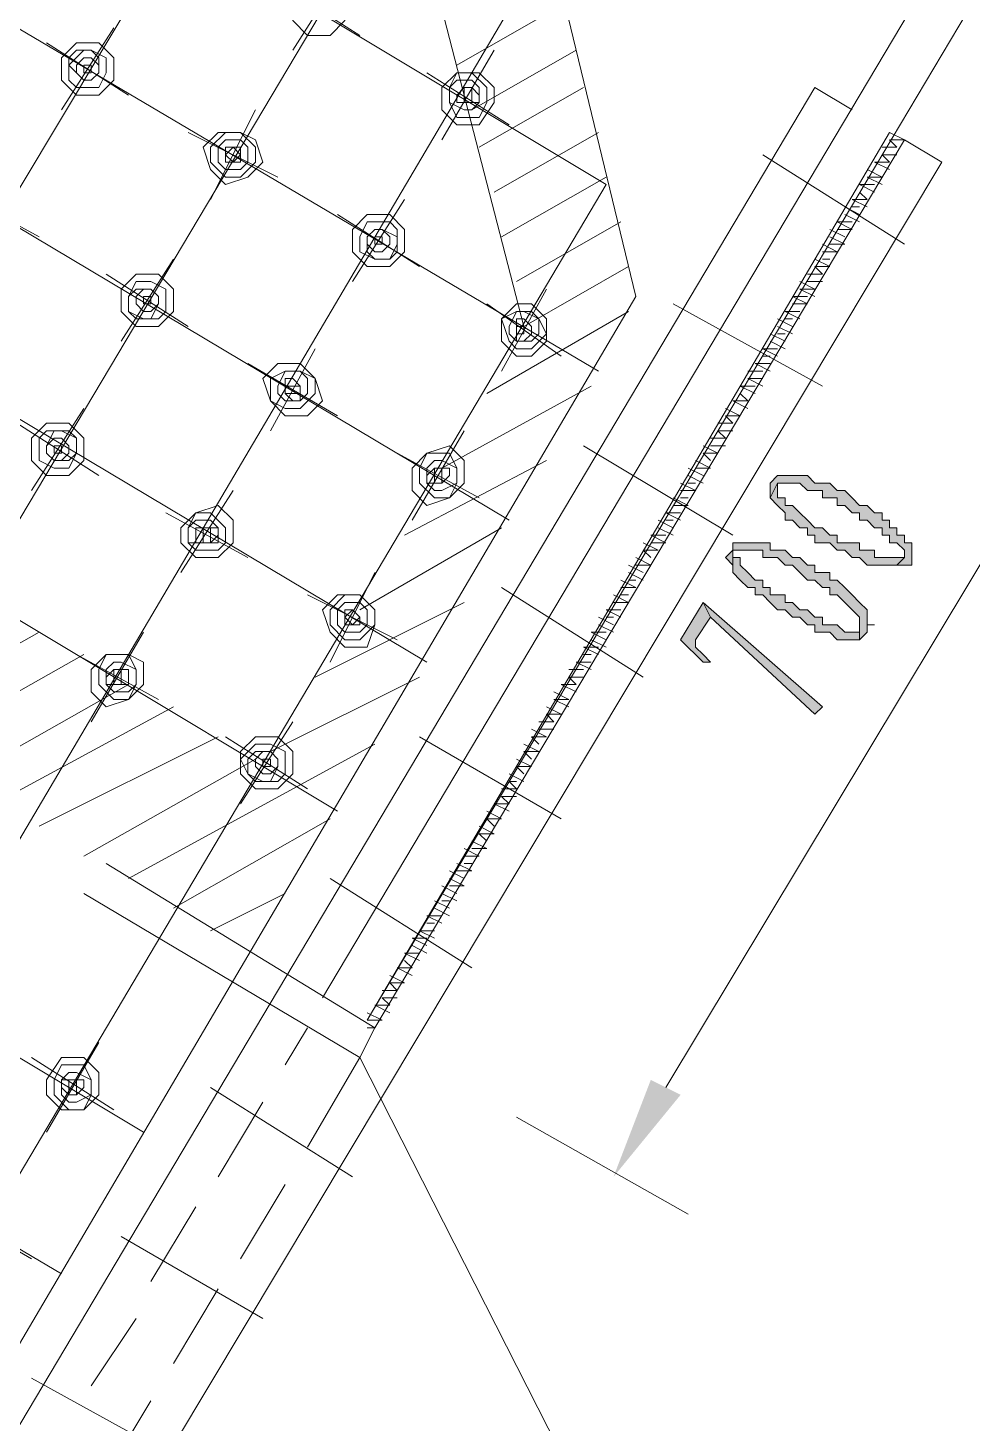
# Model space of a CAD drawing. Header units: millimetres. Extents: x 6 to 291, y 4 to 206.
# Drawn here: x 152.17 to 157.53, y 57.15 to 65.07 of the extents above; entities that cross this region are included whole.
import ezdxf

# ---------------------------------------------------------------- set-up
doc = ezdxf.new("R2010")
doc.units = ezdxf.units.MM
doc.layers.add('C00-00-00', color=7, linetype='Continuous')

msp = doc.modelspace()

# ---------------------------------------------------------------- hatches: boundary and pattern name
at = {"layer": 'C00-00-00'}
h = msp.add_hatch(color=256, dxfattribs=at)
h.dxf.hatch_style = 2
h.paths.add_polyline_path([(156.379328, 62.484009), (156.379328, 62.399342), (156.421661, 62.484009), (156.463994, 62.484009), (156.506328, 62.484009), (156.548661, 62.484009), (156.590994, 62.441675), (156.633328, 62.441675), (156.675661, 62.441675), (156.675661, 62.399342), (156.717994, 62.399342), (156.760328, 62.399342), (156.760328, 62.357009), (156.802661, 62.357009), (156.844994, 62.314675), (156.887328, 62.314675), (156.887328, 62.272342), (156.929661, 62.272342), (156.971994, 62.230009), (157.014328, 62.230009), (157.014328, 62.187675), (157.056661, 62.187675), (157.056661, 62.145342), (157.098994, 62.145342), (157.141328, 62.103009), (157.141328, 62.060675), (157.098994, 62.018342), (157.141328, 62.018342), (157.183661, 62.018342), (157.183661, 62.060675), (157.183661, 62.103009), (157.183661, 62.145342), (157.141328, 62.145342), (157.141328, 62.187675), (157.098994, 62.187675), (157.098994, 62.230009), (157.056661, 62.230009), (157.056661, 62.272342), (157.014328, 62.272342), (157.014328, 62.314675), (156.971994, 62.314675), (156.929661, 62.357009), (156.887328, 62.357009), (156.844994, 62.399342), (156.802661, 62.441675), (156.760328, 62.441675), (156.717994, 62.484009), (156.675661, 62.484009), (156.633328, 62.484009), (156.590994, 62.526342), (156.548661, 62.526342), (156.506328, 62.526342), (156.463994, 62.526342), (156.421661, 62.526342)])
h = msp.add_hatch(color=256, dxfattribs=at)
h.dxf.hatch_style = 2
h.paths.add_polyline_path([(156.379328, 62.39934), (156.421661, 62.357007), (156.463994, 62.314674), (156.463994, 62.27234), (156.506328, 62.27234), (156.548661, 62.230007), (156.590994, 62.230007), (156.590994, 62.187674), (156.633328, 62.187674), (156.633328, 62.14534), (156.675661, 62.14534), (156.717994, 62.14534), (156.760328, 62.103007), (156.802661, 62.103007), (156.844994, 62.060674), (156.887328, 62.060674), (156.929661, 62.01834), (156.971994, 62.01834), (157.014328, 62.01834), (157.098994, 62.01834), (157.141328, 62.060674), (157.098994, 62.060674), (157.056661, 62.060674), (157.014328, 62.060674), (156.971994, 62.060674), (156.971994, 62.103007), (156.929661, 62.103007), (156.887328, 62.103007), (156.887328, 62.14534), (156.844994, 62.14534), (156.802661, 62.14534), (156.760328, 62.14534), (156.760328, 62.187674), (156.717994, 62.187674), (156.675661, 62.230007), (156.633328, 62.230007), (156.590994, 62.27234), (156.548661, 62.314674), (156.506328, 62.357007), (156.463994, 62.357007), (156.463994, 62.39934), (156.421661, 62.39934), (156.421661, 62.441674), (156.421661, 62.484007)])
h = msp.add_hatch(color=256, dxfattribs=at)
h.dxf.hatch_style = 2
h.paths.add_polyline_path([(156.167664, 62.103008), (156.125331, 62.060675), (156.167664, 62.018342), (156.167664, 62.103008), (156.209997, 62.103008), (156.294664, 62.103008), (156.336997, 62.103008), (156.336997, 62.060675), (156.379331, 62.060675), (156.421664, 62.060675), (156.463997, 62.018342), (156.506331, 62.018342), (156.548664, 61.976008), (156.590997, 61.933675), (156.633331, 61.933675), (156.675664, 61.891342), (156.717997, 61.891342), (156.717997, 61.849008), (156.760331, 61.849008), (156.802664, 61.806675), (156.844997, 61.764342), (156.887331, 61.722008), (156.887331, 61.679675), (156.887331, 61.595008), (156.929664, 61.637342), (156.929664, 61.679675), (156.971997, 61.679675), (156.929664, 61.679675), (156.929664, 61.722008), (156.929664, 61.764342), (156.887331, 61.806675), (156.844997, 61.849008), (156.802664, 61.891342), (156.760331, 61.933675), (156.717997, 61.933675), (156.717997, 61.976008), (156.675664, 61.976008), (156.633331, 61.976008), (156.633331, 62.018342), (156.590997, 62.018342), (156.548664, 62.060675), (156.506331, 62.060675), (156.463997, 62.103008), (156.421664, 62.103008), (156.379331, 62.103008), (156.379331, 62.145342), (156.294664, 62.145342), (156.209997, 62.145342), (156.167664, 62.145342)])
h = msp.add_hatch(color=256, dxfattribs=at)
h.dxf.hatch_style = 2
h.paths.add_polyline_path([(156.167664, 62.01834), (156.167664, 61.976006), (156.209997, 61.933673), (156.252331, 61.89134), (156.294664, 61.89134), (156.294664, 61.849006), (156.336997, 61.849006), (156.379331, 61.806673), (156.421664, 61.76434), (156.463997, 61.76434), (156.506331, 61.722006), (156.548664, 61.722006), (156.590997, 61.679673), (156.633331, 61.679673), (156.633331, 61.63734), (156.675664, 61.63734), (156.717997, 61.63734), (156.760331, 61.595006), (156.887331, 61.595006), (156.887331, 61.679673), (156.887331, 61.63734), (156.802664, 61.63734), (156.760331, 61.679673), (156.717997, 61.679673), (156.675664, 61.679673), (156.675664, 61.722006), (156.633331, 61.722006), (156.590997, 61.76434), (156.548664, 61.76434), (156.506331, 61.806673), (156.463997, 61.806673), (156.463997, 61.849006), (156.421664, 61.849006), (156.379331, 61.849006), (156.379331, 61.89134), (156.336997, 61.89134), (156.336997, 61.933673), (156.294664, 61.933673), (156.252331, 61.976006), (156.209997, 62.01834), (156.209997, 62.060673), (156.167664, 62.060673), (156.167664, 62.103006)])
h = msp.add_hatch(color=256, dxfattribs=at)
h.dxf.hatch_style = 2
h.paths.add_polyline_path([(155.998327, 61.806676), (155.871327, 61.59501), (155.998327, 61.46801), (156.04066, 61.46801), (155.998327, 61.510343), (155.955994, 61.552676), (155.955994, 61.59501), (156.04066, 61.72201)])
h = msp.add_hatch(color=256, dxfattribs=at)
h.dxf.hatch_style = 2
h.paths.add_polyline_path([(155.998327, 61.806676), (156.040669, 61.722008), (156.633333, 61.17167), (156.67566, 61.213996)])
h = msp.add_hatch(color=256, dxfattribs=at)
h.dxf.hatch_style = 2
h.paths.add_polyline_path([(155.701995, 59.097329), (155.871332, 59.012677), (155.490331, 58.547008)])

# ---------------------------------------------------------------- linework, layer by layer
at = {"layer": 'C00-00-00', "lineweight": 5}
for points in [[(202.480341, 141.308671), (153.839334, 59.562999)], [(202.226335, 140.335006), (154.09334, 59.436004)], [(154.982336, 66.167004), (155.617326, 63.542342)], [(154.982336, 63.373005), (154.305003, 65.997667)], [(153.669997, 64.939334), (153.966329, 65.405003)], [(154.050997, 65.024002), (153.585328, 65.320334)], [(155.193999, 65.19334), (154.601335, 64.854665)], [(152.357674, 64.600675), (152.654006, 65.066329)], [(152.738674, 64.685328), (152.273005, 64.981676)], [(154.516667, 64.431338), (154.812999, 64.939334)], [(155.278668, 64.939334), (154.686004, 64.600675)], [(154.897667, 64.516007), (154.431998, 64.812339)], [(150.537339, 54.482995), (156.633333, 64.72767)], [(155.320994, 64.72767), (154.72833, 64.388996)], [(156.844997, 64.600675), (156.633333, 64.72767)], [(153.204328, 64.092664), (153.458333, 64.600675)], [(153.585328, 64.219675), (153.077333, 64.473665)], [(154.09334, 59.436004), (157.05666, 64.473665), (157.141329, 64.431338)], [(155.405663, 64.473665), (154.812999, 64.135006)], [(157.141329, 64.431338), (154.135666, 59.393661)], [(157.099003, 64.388996), (157.014334, 64.388996)], [(157.099003, 64.388996), (157.014334, 64.388996)], [(157.099003, 64.388996), (157.05666, 64.431338)], [(157.141329, 64.431338), (157.05666, 64.431338)], [(157.141329, 64.431338), (157.352992, 64.304343)], [(151.214672, 54.059669), (157.352992, 64.304343)], [(156.337001, 64.34667), (157.141329, 63.838674)], [(157.05666, 64.262001), (156.972008, 64.304343)], [(157.05666, 64.304343), (156.972008, 64.304343)], [(157.05666, 64.262001), (156.972008, 64.304343)], [(157.05666, 64.304343), (157.014334, 64.34667)], [(157.099003, 64.34667), (157.014334, 64.34667)], [(157.05666, 64.304343), (157.014334, 64.34667)], [(155.448005, 64.219675), (154.855341, 63.881001)], [(157.014334, 64.219675), (156.929665, 64.262001)], [(157.014334, 64.219675), (156.929665, 64.219675)], [(157.014334, 64.177333), (156.929665, 64.219675)], [(157.014334, 64.219675), (156.929665, 64.219675)], [(152.230663, 63.881001), (151.764994, 64.135006)], [(156.972008, 64.177333), (156.887339, 64.177333)], [(156.972008, 64.135006), (156.887339, 64.177333)], [(156.972008, 64.177333), (156.887339, 64.177333)], [(156.929665, 64.092664), (156.887339, 64.135006)], [(154.008671, 63.626995), (154.305003, 64.092664)], [(156.887339, 64.007995), (156.802671, 64.050338)], [(156.929665, 64.092664), (156.844997, 64.092664)], [(156.929665, 64.050338), (156.844997, 64.092664)], [(156.929665, 64.092664), (156.844997, 64.092664)], [(156.887339, 64.050338), (156.844997, 64.050338)], [(156.887339, 64.050338), (156.844997, 64.050338)], [(154.389672, 63.711663), (153.924003, 64.007995)], [(155.532674, 63.965669), (154.939994, 63.626995)], [(156.844997, 63.923343), (156.760328, 63.965669)], [(156.844997, 63.965669), (156.760328, 63.965669)], [(156.844997, 63.923343), (156.760328, 63.965669)], [(156.887339, 63.965669), (156.802671, 64.007995)], [(156.887339, 63.965669), (156.802671, 64.007995)], [(156.802671, 63.881001), (156.718002, 63.923343)], [(156.802671, 63.881001), (156.718002, 63.923343)], [(156.844997, 63.923343), (156.760328, 63.923343)], [(155.786663, 59.055003), (158.665331, 63.838674)], [(156.760328, 63.796332), (156.67566, 63.838674)], [(156.760328, 63.796332), (156.67566, 63.838674)], [(156.802671, 63.838674), (156.718002, 63.881001)], [(156.802671, 63.838674), (156.718002, 63.838674)], [(152.696332, 63.288336), (152.992664, 63.754006)], [(156.718002, 63.711663), (156.633333, 63.754006)], [(156.760328, 63.796332), (156.67566, 63.796332)], [(156.718002, 63.754006), (156.67566, 63.754006)], [(156.718002, 63.754006), (156.67566, 63.754006)], [(153.077333, 63.373005), (152.611663, 63.669337)], [(155.575, 63.711663), (154.982336, 63.373005)], [(156.67566, 63.669337), (156.591007, 63.669337)], [(156.67566, 63.669337), (156.591007, 63.669337)], [(156.718002, 63.711663), (156.633333, 63.711663)], [(156.67566, 63.669337), (156.633333, 63.711663)], [(156.718002, 63.711663), (156.633333, 63.711663)], [(154.855341, 63.118999), (155.109331, 63.584669)], [(156.633333, 63.584669), (156.548665, 63.626995)], [(156.633333, 63.584669), (156.548665, 63.626995)], [(156.633333, 63.542342), (156.548665, 63.584669)], [(156.633333, 63.584669), (156.548665, 63.584669)], [(156.67566, 63.626995), (156.591007, 63.626995)], [(151.130003, 55.922329), (155.617326, 63.542342)], [(155.193999, 63.203668), (154.770672, 63.5)], [(155.829006, 63.5), (156.67566, 63.034331)], [(156.591007, 63.5), (156.506339, 63.542342)], [(156.591007, 63.542342), (156.506339, 63.542342)], [(156.591007, 63.5), (156.506339, 63.5)], [(155.575, 63.457674), (154.770672, 62.992004)], [(156.506339, 63.373005), (156.42167, 63.415331)], [(156.548665, 63.415331), (156.463996, 63.457674)], [(156.548665, 63.457674), (156.463996, 63.457674)], [(156.506339, 63.415331), (156.463996, 63.415331)], [(156.463996, 63.288336), (156.379328, 63.330663)], [(156.506339, 63.330663), (156.42167, 63.373005)], [(156.463996, 63.330663), (156.42167, 63.330663)], [(156.463996, 63.24601), (156.379328, 63.288336)], [(153.543002, 62.780341), (153.797008, 63.24601)], [(156.42167, 63.203668), (156.337001, 63.24601)], [(156.42167, 63.24601), (156.337001, 63.24601)], [(156.379328, 63.203668), (156.337001, 63.203668)], [(153.924003, 62.86501), (153.416007, 63.161342)], [(156.337001, 63.118999), (156.252333, 63.118999)], [(156.379328, 63.118999), (156.294659, 63.161342)], [(156.379328, 63.161342), (156.294659, 63.161342)], [(155.363337, 63.034331), (154.516667, 62.568661)], [(156.294659, 62.992004), (156.210006, 63.034331)], [(156.294659, 63.034331), (156.210006, 63.034331)], [(156.337001, 63.034331), (156.252333, 63.076673)], [(156.337001, 63.076673), (156.252333, 63.076673)], [(156.252333, 62.907336), (156.167664, 62.949662)], [(156.252333, 62.949662), (156.167664, 62.949662)], [(156.252333, 62.949662), (156.210006, 62.992004)], [(152.188337, 62.441666), (152.484669, 62.907336)], [(156.210006, 62.86501), (156.125338, 62.907336)], [(156.167664, 62.822667), (156.125338, 62.86501)], [(156.210006, 62.86501), (156.125338, 62.86501)], [(152.569337, 62.526335), (152.103668, 62.822667)], [(154.347329, 62.272329), (154.643661, 62.780341)], [(156.167664, 62.822667), (156.082996, 62.822667)], [(156.125338, 62.737999), (156.082996, 62.780341)], [(156.167664, 62.780341), (156.082996, 62.780341)], [(156.125338, 62.737999), (156.040669, 62.737999)], [(154.72833, 62.39934), (154.262661, 62.65333)], [(155.320994, 62.695672), (156.167664, 62.187677)], [(156.082996, 62.65333), (155.998327, 62.695672)], [(156.040669, 62.611004), (155.998327, 62.65333)], [(156.082996, 62.65333), (155.998327, 62.65333)], [(156.125338, 62.695672), (156.040669, 62.695672)], [(155.109331, 62.611004), (154.305003, 62.187677)], [(155.998327, 62.526335), (155.913674, 62.568661)], [(156.040669, 62.568661), (155.956001, 62.611004)], [(156.040669, 62.568661), (155.956001, 62.568661)], [(155.956001, 62.441666), (155.871332, 62.484009)], [(155.998327, 62.484009), (155.913674, 62.526335)], [(155.956001, 62.484009), (155.913674, 62.484009)], [(153.035006, 61.975997), (153.331339, 62.441666)], [(155.913674, 62.356998), (155.829006, 62.39934)], [(155.956001, 62.441666), (155.871332, 62.441666)], [(155.913674, 62.39934), (155.871332, 62.39934)], [(153.416007, 62.060666), (152.950338, 62.314672)], [(155.871332, 62.272329), (155.786663, 62.314672)], [(155.871332, 62.314672), (155.786663, 62.314672)], [(155.913674, 62.356998), (155.829006, 62.356998)], [(154.855341, 62.230003), (154.050997, 61.764334)], [(155.829006, 62.230003), (155.744337, 62.272329)], [(155.829006, 62.187677), (155.744337, 62.230003)], [(155.829006, 62.272329), (155.786663, 62.272329)], [(155.744337, 62.103008), (155.659669, 62.145334)], [(155.786663, 62.145334), (155.701995, 62.187677)], [(155.786663, 62.187677), (155.701995, 62.187677)], [(155.786663, 62.145334), (155.701995, 62.145334)], [(155.701995, 62.060666), (155.659669, 62.103008)], [(155.744337, 62.103008), (155.659669, 62.103008)], [(155.659669, 61.975997), (155.575, 62.01834)], [(155.701995, 62.01834), (155.617326, 62.060666)], [(155.701995, 62.01834), (155.617326, 62.01834)], [(153.88166, 61.468002), (154.135666, 61.975997)], [(155.617326, 61.891329), (155.532674, 61.933671)], [(155.659669, 61.933671), (155.575, 61.975997)], [(155.617326, 61.933671), (155.575, 61.933671)], [(154.262661, 61.594997), (153.754665, 61.849002)], [(154.855341, 61.891329), (155.659669, 61.383333)], [(155.575, 61.806676), (155.490331, 61.849002)], [(155.617326, 61.891329), (155.532674, 61.891329)], [(155.575, 61.849002), (155.532674, 61.849002)], [(154.643661, 61.806676), (153.797008, 61.383333)], [(155.532674, 61.722008), (155.448005, 61.764334)], [(155.532674, 61.764334), (155.448005, 61.764334)], [(155.575, 61.806676), (155.490331, 61.806676)], [(155.490331, 61.679665), (155.405663, 61.722008)], [(155.490331, 61.637339), (155.405663, 61.679665)], [(155.490331, 61.722008), (155.448005, 61.722008)], [(152.230663, 61.637339), (151.256998, 61.087001)], [(152.526995, 61.129343), (152.823327, 61.637339)], [(155.448005, 61.594997), (155.363337, 61.637339)], [(155.448005, 61.637339), (155.363337, 61.637339)], [(155.448005, 61.55267), (155.363337, 61.594997)], [(152.484669, 61.510328), (151.511004, 60.960006)], [(152.907996, 61.256338), (152.442326, 61.510328)], [(155.405663, 61.510328), (155.320994, 61.55267)], [(155.405663, 61.55267), (155.320994, 61.55267)], [(155.363337, 61.510328), (155.320994, 61.510328)], [(155.363337, 61.425675), (155.278668, 61.468002)], [(155.363337, 61.468002), (155.278668, 61.468002)], [(154.389672, 61.383333), (153.543002, 60.960006)], [(155.320994, 61.425675), (155.236326, 61.425675)], [(155.278668, 61.341007), (155.236326, 61.383333)], [(155.320994, 61.383333), (155.236326, 61.383333)], [(152.738674, 61.341007), (151.764994, 60.790669)], [(155.236326, 61.256338), (155.151673, 61.298665)], [(155.278668, 61.298665), (155.193999, 61.341007)], [(155.278668, 61.341007), (155.193999, 61.341007)], [(152.992664, 61.213996), (151.976673, 60.663674)], [(155.193999, 61.17167), (155.109331, 61.213996)], [(155.236326, 61.213996), (155.151673, 61.256338)], [(155.236326, 61.256338), (155.151673, 61.256338)], [(153.373665, 60.663674), (153.669997, 61.129343)], [(155.151673, 61.129343), (155.067004, 61.129343)], [(155.151673, 61.129343), (155.109331, 61.17167)], [(155.193999, 61.17167), (155.109331, 61.17167)], [(153.24667, 61.044675), (152.230663, 60.536663)], [(153.754665, 60.748343), (153.288996, 61.044675)], [(154.389672, 61.044675), (155.193999, 60.579006)], [(155.109331, 61.044675), (155.024662, 61.087001)], [(155.067004, 61.002333), (155.024662, 61.044675)], [(155.109331, 61.044675), (155.024662, 61.044675)], [(155.151673, 61.087001), (155.067004, 61.087001)], [(154.135666, 61.002333), (152.738674, 60.240331)], [(155.067004, 60.960006), (154.982336, 61.002333)], [(155.024662, 60.917664), (154.982336, 60.960006)], [(155.067004, 60.960006), (154.982336, 60.960006)], [(153.458333, 60.917664), (152.484669, 60.367342)], [(155.024662, 60.875338), (154.939994, 60.917664)], [(154.982336, 60.790669), (154.897667, 60.832995)], [(154.982336, 60.832995), (154.939994, 60.875338)], [(155.024662, 60.875338), (154.939994, 60.875338)], [(154.939994, 60.748343), (154.855341, 60.748343)], [(154.939994, 60.748343), (154.897667, 60.790669)], [(154.939994, 60.790669), (154.897667, 60.790669)], [(154.897667, 60.621332), (154.812999, 60.663674)], [(154.897667, 60.663674), (154.812999, 60.663674)], [(154.897667, 60.663674), (154.855341, 60.706001)], [(154.939994, 60.706001), (154.855341, 60.706001)], [(153.88166, 60.579006), (152.992664, 60.07101)], [(154.855341, 60.579006), (154.770672, 60.621332)], [(154.812999, 60.536663), (154.770672, 60.579006)], [(154.855341, 60.579006), (154.770672, 60.579006)], [(154.812999, 60.494337), (154.72833, 60.536663)], [(154.770672, 60.451995), (154.72833, 60.494337)], [(154.812999, 60.494337), (154.72833, 60.494337)], [(154.72833, 60.367342), (154.643661, 60.409669)], [(154.770672, 60.409669), (154.686004, 60.451995)], [(154.770672, 60.409669), (154.686004, 60.409669)], [(152.611663, 60.325), (154.135666, 59.393661)], [(154.686004, 60.282674), (154.601335, 60.325)], [(154.72833, 60.367342), (154.643661, 60.367342)], [(154.686004, 60.325), (154.643661, 60.325)], [(154.643661, 60.240331), (154.558993, 60.282674)], [(154.686004, 60.282674), (154.601335, 60.282674)], [(153.88166, 60.240331), (154.686004, 59.732336)], [(154.601335, 60.155663), (154.516667, 60.198005)], [(154.643661, 60.198005), (154.558993, 60.240331)], [(154.643661, 60.198005), (154.558993, 60.198005)], [(152.484669, 60.155663), (154.050997, 59.22434)], [(153.627671, 60.155663), (153.204328, 59.943999)], [(154.558993, 60.07101), (154.47434, 60.113336)], [(154.601335, 60.113336), (154.516667, 60.155663)], [(154.558993, 60.113336), (154.516667, 60.113336)], [(154.516667, 59.986342), (154.431998, 60.028668)], [(154.516667, 60.028668), (154.431998, 60.028668)], [(154.558993, 60.028668), (154.47434, 60.07101)], [(154.47434, 59.901673), (154.389672, 59.943999)], [(154.47434, 59.943999), (154.389672, 59.943999)], [(154.47434, 59.986342), (154.431998, 59.986342)], [(154.431998, 59.859331), (154.347329, 59.901673)], [(154.431998, 59.901673), (154.347329, 59.901673)], [(154.431998, 59.817004), (154.347329, 59.859331)], [(154.389672, 59.774662), (154.305003, 59.817004)], [(154.389672, 59.817004), (154.305003, 59.817004)], [(154.347329, 59.732336), (154.305003, 59.774662)], [(154.305003, 59.647667), (154.220335, 59.69001)], [(154.347329, 59.69001), (154.262661, 59.732336)], [(154.347329, 59.732336), (154.262661, 59.732336)], [(154.262661, 59.605341), (154.220335, 59.647667)], [(154.305003, 59.647667), (154.220335, 59.647667)], [(154.262661, 59.605341), (154.177992, 59.605341)], [(154.220335, 59.520672), (154.177992, 59.562999)], [(154.262661, 59.562999), (154.177992, 59.562999)], [(154.177992, 59.436004), (154.09334, 59.47833)], [(154.220335, 59.47833), (154.135666, 59.520672)], [(154.220335, 59.520672), (154.135666, 59.520672)], [(153.754665, 59.393661), (153.627671, 59.181998)], [(154.050997, 59.22434), (154.135666, 59.393661)], [(154.177992, 59.436004), (154.09334, 59.436004)], [(154.135666, 59.393661), (154.09334, 59.393661)], [(152.273005, 58.800997), (152.569337, 59.309009)], [(152.654006, 58.928008), (152.188337, 59.22434)], [(154.050997, 59.22434), (153.754665, 58.716329)], [(154.050997, 59.22434), (158.030341, 51.392664)], [(153.204328, 59.055003), (154.008671, 58.547008)], [(153.50066, 58.970334), (153.24667, 58.547008)], [(154.939994, 58.885666), (155.913674, 58.335328)], [(153.627671, 58.504665), (153.373665, 58.081338)], [(152.188337, 58.081338), (151.680341, 58.37767)], [(153.119659, 58.37767), (152.865669, 57.954343)], [(152.696332, 58.208333), (153.50066, 57.742664)], [(153.24667, 57.912001), (152.992664, 57.488674)], [(152.781001, 57.742664), (152.526995, 57.361663)], [(152.188337, 57.404006), (153.035006, 56.938336)], [(152.865669, 57.276995), (152.611663, 56.853668)]]:
    msp.add_lwpolyline(points, dxfattribs=at)
at = {"layer": 'C00-00-00', "lineweight": 15}
for points in [[(155.448005, 64.177333), (148.886326, 68.114334)], [(155.405663, 63.118999), (147.955003, 67.52167)], [(147.235328, 56.006998), (153.754665, 66.886663)], [(154.897667, 62.272329), (147.447008, 66.717342)], [(148.081998, 55.499002), (154.558993, 66.378668)], [(154.431998, 61.468002), (146.981339, 65.912999)], [(149.140331, 55.414334), (155.109331, 65.531998)], [(153.924003, 60.621332), (146.515669, 65.066329)], [(150.452671, 55.753008), (155.448005, 64.177333)], [(152.823327, 58.800997), (145.414994, 63.24601)], [(152.357674, 57.99667), (144.906998, 62.39934)]]:
    msp.add_lwpolyline(points, dxfattribs=at)
at = {"layer": 'C00-00-00', "lineweight": 5}
for points in [[(153.754665, 65.320334), (153.881665, 65.320334), (153.966332, 65.235668), (153.966332, 65.108668), (153.881665, 65.024001), (153.754665, 65.024001), (153.669999, 65.108668), (153.669999, 65.235668)], [(152.442326, 64.981676), (152.569326, 64.981676), (152.653993, 64.89701), (152.653993, 64.77001), (152.569326, 64.685343), (152.442326, 64.685343), (152.35766, 64.77001), (152.35766, 64.89701)], [(152.442326, 64.939334), (152.526993, 64.939334), (152.61166, 64.897001), (152.61166, 64.812334), (152.569326, 64.727667), (152.442326, 64.727667), (152.399993, 64.770001), (152.399993, 64.897001)], [(152.484669, 64.939334), (152.527002, 64.939334), (152.569335, 64.897001), (152.569335, 64.812334), (152.527002, 64.770001), (152.484669, 64.770001), (152.442335, 64.812334), (152.400002, 64.854667)], [(152.484669, 64.897008), (152.527002, 64.897008), (152.569335, 64.854674), (152.569335, 64.812341), (152.527002, 64.770008), (152.484669, 64.770008), (152.442335, 64.812341), (152.442335, 64.854674)], [(152.484669, 64.854665), (152.527002, 64.854665), (152.527002, 64.812332), (152.484669, 64.812332)], [(154.601335, 64.812339), (154.728335, 64.812339), (154.813002, 64.727672), (154.813002, 64.643006), (154.728335, 64.516006), (154.601335, 64.516006), (154.516669, 64.600672), (154.516669, 64.727672)], [(154.601335, 64.812339), (154.686002, 64.812339), (154.770669, 64.727672), (154.770669, 64.643006), (154.728335, 64.558339), (154.601335, 64.558339), (154.559002, 64.643006), (154.559002, 64.727672)], [(154.601335, 64.769997), (154.686002, 64.769997), (154.728335, 64.727663), (154.728335, 64.642997), (154.686002, 64.600663), (154.643669, 64.600663), (154.559002, 64.642997), (154.559002, 64.727663)], [(154.643661, 64.72767), (154.685995, 64.72767), (154.728328, 64.685337), (154.728328, 64.643004), (154.685995, 64.643004), (154.643661, 64.643004), (154.601328, 64.643004), (154.601328, 64.685337)], [(154.643661, 64.72767), (154.685995, 64.72767), (154.685995, 64.685337), (154.685995, 64.643004), (154.643661, 64.643004), (154.643661, 64.685337)], [(153.24667, 64.473665), (153.37367, 64.473665), (153.458337, 64.431331), (153.50067, 64.304331), (153.416003, 64.219665), (153.289003, 64.177331), (153.204337, 64.261998), (153.162003, 64.388998)], [(153.288996, 64.473665), (153.373663, 64.473665), (153.458329, 64.388998), (153.458329, 64.304331), (153.373663, 64.219665), (153.288996, 64.219665), (153.204329, 64.304331), (153.204329, 64.388998)], [(153.288996, 64.431338), (153.373663, 64.431338), (153.415996, 64.389005), (153.415996, 64.304338), (153.373663, 64.262005), (153.288996, 64.262005), (153.246663, 64.304338), (153.246663, 64.389005)], [(153.288996, 64.388996), (153.373663, 64.388996), (153.373663, 64.304329), (153.331329, 64.304329), (153.288996, 64.304329), (153.288996, 64.346663)], [(153.331339, 64.388996), (153.373672, 64.346663), (153.331339, 64.304329), (153.289005, 64.346663)], [(154.09334, 64.007995), (154.22034, 64.007995), (154.305006, 63.923329), (154.305006, 63.796329), (154.22034, 63.711662), (154.09334, 63.711662), (154.008673, 63.796329), (154.008673, 63.923329)], [(154.09334, 63.965669), (154.22034, 63.965669), (154.262673, 63.923336), (154.262673, 63.796336), (154.22034, 63.754002), (154.135673, 63.754002), (154.051006, 63.796336), (154.051006, 63.881002)], [(154.135666, 63.923343), (154.177999, 63.923343), (154.262666, 63.88101), (154.262666, 63.838676), (154.220333, 63.75401), (154.135666, 63.75401), (154.093333, 63.796343), (154.093333, 63.88101)], [(154.135666, 63.923343), (154.177999, 63.923343), (154.220333, 63.88101), (154.220333, 63.838676), (154.177999, 63.796343), (154.135666, 63.796343), (154.093333, 63.838676), (154.093333, 63.88101)], [(154.135666, 63.881001), (154.177992, 63.881001), (154.177992, 63.838674), (154.135666, 63.838674)], [(152.781001, 63.669337), (152.908001, 63.669337), (152.992667, 63.58467), (152.992667, 63.45767), (152.908001, 63.373004), (152.781001, 63.373004), (152.696334, 63.45767), (152.696334, 63.58467)], [(152.781001, 63.626995), (152.865667, 63.626995), (152.950334, 63.584661), (152.950334, 63.457661), (152.908001, 63.415328), (152.781001, 63.415328), (152.738667, 63.457661), (152.738667, 63.542328)], [(152.781001, 63.584669), (152.865667, 63.584669), (152.908001, 63.542335), (152.908001, 63.500002), (152.865667, 63.415335), (152.823334, 63.415335), (152.738667, 63.457669), (152.738667, 63.542335)], [(152.823327, 63.584669), (152.86566, 63.584669), (152.907994, 63.542335), (152.907994, 63.500002), (152.86566, 63.457669), (152.823327, 63.457669), (152.780994, 63.500002), (152.780994, 63.542335)], [(152.823327, 63.542342), (152.86566, 63.542342), (152.86566, 63.500009), (152.823327, 63.500009)], [(154.939994, 63.5), (155.02466, 63.5), (155.109327, 63.415333), (155.109327, 63.288333), (155.02466, 63.203666), (154.939994, 63.203666), (154.855327, 63.288333), (154.855327, 63.415333)], [(154.939994, 63.457674), (155.02466, 63.457674), (155.066994, 63.41534), (155.109327, 63.330674), (155.02466, 63.246007), (154.939994, 63.246007), (154.89766, 63.28834), (154.855327, 63.41534)], [(154.939994, 63.457674), (154.982327, 63.457674), (155.066994, 63.41534), (155.066994, 63.330674), (155.02466, 63.28834), (154.939994, 63.28834), (154.89766, 63.330674), (154.89766, 63.373007)], [(154.939994, 63.415331), (154.982327, 63.415331), (155.02466, 63.372998), (155.02466, 63.330665), (154.982327, 63.288331), (154.939994, 63.288331), (154.939994, 63.330665), (154.939994, 63.372998)], [(154.939994, 63.373005), (154.982336, 63.373005), (154.982336, 63.330663), (154.939994, 63.330663)], [(153.585328, 63.161342), (153.712328, 63.161342), (153.796995, 63.076675), (153.839328, 62.949675), (153.754661, 62.865008), (153.627661, 62.865008), (153.542995, 62.949675), (153.500661, 63.076675)], [(153.627671, 63.118999), (153.712337, 63.118999), (153.797004, 63.076666), (153.797004, 62.991999), (153.712337, 62.907333), (153.627671, 62.907333), (153.543004, 62.949666), (153.543004, 63.076666)], [(153.627671, 63.118999), (153.712337, 63.118999), (153.754671, 63.076666), (153.754671, 62.991999), (153.712337, 62.949666), (153.627671, 62.949666), (153.585337, 62.991999), (153.585337, 63.034333)], [(153.669997, 63.034331), (153.71233, 63.034331), (153.71233, 62.991997), (153.669997, 62.991997), (153.627663, 62.991997), (153.627663, 63.034331)], [(153.627671, 63.076673), (153.670004, 63.076673), (153.712337, 63.03434), (153.712337, 62.992006), (153.712337, 62.949673), (153.670004, 62.949673), (153.627671, 62.992006), (153.627671, 63.03434)], [(152.273005, 62.822667), (152.400005, 62.822667), (152.484672, 62.738001), (152.484672, 62.611001), (152.400005, 62.526334), (152.273005, 62.526334), (152.188339, 62.611001), (152.188339, 62.738001)], [(152.273005, 62.780341), (152.400005, 62.780341), (152.442339, 62.738008), (152.442339, 62.653341), (152.400005, 62.568674), (152.315339, 62.568674), (152.230672, 62.611008), (152.230672, 62.738008)], [(152.315331, 62.780341), (152.357665, 62.780341), (152.442331, 62.738008), (152.442331, 62.653341), (152.399998, 62.611008), (152.315331, 62.611008), (152.272998, 62.653341), (152.272998, 62.695674)], [(152.315331, 62.737999), (152.357665, 62.737999), (152.399998, 62.695665), (152.399998, 62.653332), (152.357665, 62.610999), (152.315331, 62.610999), (152.272998, 62.653332), (152.272998, 62.695665)], [(152.315331, 62.695672), (152.357674, 62.695672), (152.357674, 62.65333), (152.315331, 62.65333)], [(154.431998, 62.65333), (154.558998, 62.695663), (154.643665, 62.610997), (154.643665, 62.483997), (154.558998, 62.39933), (154.431998, 62.356997), (154.347331, 62.441663), (154.347331, 62.568663)], [(154.431998, 62.65333), (154.558998, 62.65333), (154.601331, 62.568663), (154.601331, 62.483997), (154.558998, 62.39933), (154.474331, 62.39933), (154.389665, 62.483997), (154.389665, 62.568663)], [(154.47434, 62.611004), (154.516674, 62.611004), (154.60134, 62.56867), (154.60134, 62.484004), (154.516674, 62.44167), (154.47434, 62.44167), (154.432007, 62.484004), (154.432007, 62.56867)], [(154.47434, 62.568661), (154.516674, 62.568661), (154.559007, 62.568661), (154.559007, 62.526328), (154.516674, 62.483995), (154.47434, 62.483995), (154.432007, 62.483995), (154.432007, 62.526328)], [(154.47434, 62.568661), (154.516674, 62.568661), (154.516674, 62.526328), (154.516674, 62.483995), (154.47434, 62.483995), (154.47434, 62.526328)], [(153.119659, 62.314672), (153.246659, 62.357005), (153.331326, 62.272338), (153.331326, 62.145338), (153.246659, 62.060672), (153.119659, 62.060672), (153.034992, 62.145338), (153.034992, 62.230005)], [(153.119659, 62.314672), (153.204326, 62.314672), (153.288992, 62.230005), (153.288992, 62.145338), (153.246659, 62.103005), (153.119659, 62.103005), (153.077326, 62.145338), (153.077326, 62.230005)], [(153.119659, 62.272329), (153.204326, 62.272329), (153.246659, 62.229996), (153.246659, 62.145329), (153.204326, 62.145329), (153.161992, 62.145329), (153.077326, 62.145329), (153.077326, 62.229996)], [(153.162001, 62.230003), (153.204335, 62.230003), (153.246668, 62.230003), (153.246668, 62.18767), (153.204335, 62.145336), (153.162001, 62.145336), (153.119668, 62.145336), (153.119668, 62.230003)], [(153.162001, 62.230003), (153.204335, 62.230003), (153.204335, 62.18767), (153.204335, 62.145336), (153.162001, 62.145336), (153.162001, 62.18767)], [(153.924003, 61.849002), (154.051003, 61.849002), (154.135669, 61.764336), (154.135669, 61.679669), (154.093336, 61.552669), (153.966336, 61.552669), (153.881669, 61.637336), (153.839336, 61.764336)], [(153.966329, 61.849002), (154.050996, 61.849002), (154.135662, 61.764336), (154.135662, 61.679669), (154.050996, 61.595002), (153.966329, 61.595002), (153.881662, 61.679669), (153.881662, 61.764336)], [(153.966329, 61.806676), (154.050996, 61.806676), (154.093329, 61.764343), (154.093329, 61.679676), (154.050996, 61.637343), (153.966329, 61.637343), (153.923996, 61.679676), (153.923996, 61.764343)], [(153.966329, 61.764334), (154.008662, 61.764334), (154.050996, 61.722001), (154.050996, 61.679667), (153.966329, 61.679667), (153.966329, 61.722001)], [(154.008671, 61.764334), (154.051004, 61.722001), (154.008671, 61.679667), (153.966338, 61.722001)], [(152.611663, 61.510328), (152.738663, 61.510328), (152.82333, 61.467995), (152.82333, 61.340995), (152.738663, 61.256328), (152.611663, 61.213995), (152.526997, 61.298661), (152.526997, 61.425661)], [(152.611663, 61.510328), (152.738663, 61.510328), (152.780997, 61.425661), (152.780997, 61.340995), (152.738663, 61.256328), (152.653997, 61.256328), (152.56933, 61.340995), (152.56933, 61.425661)], [(152.654006, 61.468002), (152.696339, 61.468002), (152.781006, 61.425669), (152.781006, 61.341002), (152.738672, 61.298669), (152.654006, 61.298669), (152.611672, 61.341002), (152.611672, 61.425669)], [(152.654006, 61.425675), (152.696339, 61.425675), (152.738672, 61.425675), (152.738672, 61.341009), (152.696339, 61.341009), (152.654006, 61.341009), (152.611672, 61.341009), (152.611672, 61.383342)], [(152.654006, 61.425675), (152.696339, 61.425675), (152.696339, 61.383342), (152.696339, 61.341009), (152.654006, 61.341009), (152.654006, 61.383342)], [(153.458333, 61.044675), (153.585333, 61.044675), (153.67, 60.960008), (153.67, 60.833008), (153.585333, 60.748342), (153.458333, 60.748342), (153.373667, 60.833008), (153.373667, 60.960008)], [(153.458333, 61.002333), (153.543, 61.002333), (153.627667, 60.959999), (153.627667, 60.832999), (153.585333, 60.790666), (153.458333, 60.790666), (153.416, 60.832999), (153.373667, 60.917666)], [(153.458333, 60.960006), (153.543, 60.960006), (153.585333, 60.917673), (153.585333, 60.87534), (153.543, 60.790673), (153.500667, 60.790673), (153.416, 60.833006), (153.416, 60.917673)], [(153.50066, 60.960006), (153.542993, 60.960006), (153.585326, 60.917673), (153.585326, 60.87534), (153.542993, 60.833006), (153.50066, 60.833006), (153.458326, 60.87534), (153.458326, 60.917673)], [(153.50066, 60.917664), (153.543002, 60.917664), (153.543002, 60.875338), (153.50066, 60.875338)], [(152.357674, 59.22434), (152.484674, 59.22434), (152.56934, 59.139674), (152.56934, 59.012674), (152.484674, 58.928007), (152.357674, 58.928007), (152.273007, 59.012674), (152.273007, 59.09734)], [(152.357674, 59.181998), (152.484674, 59.181998), (152.527007, 59.097331), (152.527007, 59.012665), (152.484674, 58.927998), (152.400007, 58.927998), (152.31534, 59.012665), (152.31534, 59.097331)], [(152.4, 59.139672), (152.442333, 59.139672), (152.527, 59.097338), (152.527, 59.012672), (152.442333, 58.970338), (152.4, 58.970338), (152.357667, 59.012672), (152.357667, 59.097338)], [(152.4, 59.097329), (152.442333, 59.097329), (152.484667, 59.097329), (152.484667, 59.054996), (152.442333, 59.012663), (152.4, 59.012663), (152.357667, 59.054996), (152.357667, 59.097329)], [(152.4, 59.097329), (152.442333, 59.097329), (152.442333, 59.054996), (152.442333, 59.012663), (152.4, 59.012663), (152.4, 59.054996)]]:
    msp.add_lwpolyline(points, close=True, dxfattribs=at)
at = {"layer": 'C00-00-00', "lineweight": 13}
for points in [[(156.379328, 62.484009), (156.379328, 62.399342), (156.421661, 62.484009), (156.463994, 62.484009), (156.506328, 62.484009), (156.548661, 62.484009), (156.590994, 62.441675), (156.633328, 62.441675), (156.675661, 62.441675), (156.675661, 62.399342), (156.717994, 62.399342), (156.760328, 62.399342), (156.760328, 62.357009), (156.802661, 62.357009), (156.844994, 62.314675), (156.887328, 62.314675), (156.887328, 62.272342), (156.929661, 62.272342), (156.971994, 62.230009), (157.014328, 62.230009), (157.014328, 62.187675), (157.056661, 62.187675), (157.056661, 62.145342), (157.098994, 62.145342), (157.141328, 62.103009), (157.141328, 62.060675), (157.098994, 62.018342), (157.141328, 62.018342), (157.183661, 62.018342), (157.183661, 62.060675), (157.183661, 62.103009), (157.183661, 62.145342), (157.141328, 62.145342), (157.141328, 62.187675), (157.098994, 62.187675), (157.098994, 62.230009), (157.056661, 62.230009), (157.056661, 62.272342), (157.014328, 62.272342), (157.014328, 62.314675), (156.971994, 62.314675), (156.929661, 62.357009), (156.887328, 62.357009), (156.844994, 62.399342), (156.802661, 62.441675), (156.760328, 62.441675), (156.717994, 62.484009), (156.675661, 62.484009), (156.633328, 62.484009), (156.590994, 62.526342), (156.548661, 62.526342), (156.506328, 62.526342), (156.463994, 62.526342), (156.421661, 62.526342)], [(156.379328, 62.39934), (156.421661, 62.357007), (156.463994, 62.314674), (156.463994, 62.27234), (156.506328, 62.27234), (156.548661, 62.230007), (156.590994, 62.230007), (156.590994, 62.187674), (156.633328, 62.187674), (156.633328, 62.14534), (156.675661, 62.14534), (156.717994, 62.14534), (156.760328, 62.103007), (156.802661, 62.103007), (156.844994, 62.060674), (156.887328, 62.060674), (156.929661, 62.01834), (156.971994, 62.01834), (157.014328, 62.01834), (157.098994, 62.01834), (157.141328, 62.060674), (157.098994, 62.060674), (157.056661, 62.060674), (157.014328, 62.060674), (156.971994, 62.060674), (156.971994, 62.103007), (156.929661, 62.103007), (156.887328, 62.103007), (156.887328, 62.14534), (156.844994, 62.14534), (156.802661, 62.14534), (156.760328, 62.14534), (156.760328, 62.187674), (156.717994, 62.187674), (156.675661, 62.230007), (156.633328, 62.230007), (156.590994, 62.27234), (156.548661, 62.314674), (156.506328, 62.357007), (156.463994, 62.357007), (156.463994, 62.39934), (156.421661, 62.39934), (156.421661, 62.441674), (156.421661, 62.484007)], [(156.167664, 62.103008), (156.125331, 62.060675), (156.167664, 62.018342), (156.167664, 62.103008), (156.209997, 62.103008), (156.294664, 62.103008), (156.336997, 62.103008), (156.336997, 62.060675), (156.379331, 62.060675), (156.421664, 62.060675), (156.463997, 62.018342), (156.506331, 62.018342), (156.548664, 61.976008), (156.590997, 61.933675), (156.633331, 61.933675), (156.675664, 61.891342), (156.717997, 61.891342), (156.717997, 61.849008), (156.760331, 61.849008), (156.802664, 61.806675), (156.844997, 61.764342), (156.887331, 61.722008), (156.887331, 61.679675), (156.887331, 61.595008), (156.929664, 61.637342), (156.929664, 61.679675), (156.971997, 61.679675), (156.929664, 61.679675), (156.929664, 61.722008), (156.929664, 61.764342), (156.887331, 61.806675), (156.844997, 61.849008), (156.802664, 61.891342), (156.760331, 61.933675), (156.717997, 61.933675), (156.717997, 61.976008), (156.675664, 61.976008), (156.633331, 61.976008), (156.633331, 62.018342), (156.590997, 62.018342), (156.548664, 62.060675), (156.506331, 62.060675), (156.463997, 62.103008), (156.421664, 62.103008), (156.379331, 62.103008), (156.379331, 62.145342), (156.294664, 62.145342), (156.209997, 62.145342), (156.167664, 62.145342)], [(156.167664, 62.01834), (156.167664, 61.976006), (156.209997, 61.933673), (156.252331, 61.89134), (156.294664, 61.89134), (156.294664, 61.849006), (156.336997, 61.849006), (156.379331, 61.806673), (156.421664, 61.76434), (156.463997, 61.76434), (156.506331, 61.722006), (156.548664, 61.722006), (156.590997, 61.679673), (156.633331, 61.679673), (156.633331, 61.63734), (156.675664, 61.63734), (156.717997, 61.63734), (156.760331, 61.595006), (156.887331, 61.595006), (156.887331, 61.679673), (156.887331, 61.63734), (156.802664, 61.63734), (156.760331, 61.679673), (156.717997, 61.679673), (156.675664, 61.679673), (156.675664, 61.722006), (156.633331, 61.722006), (156.590997, 61.76434), (156.548664, 61.76434), (156.506331, 61.806673), (156.463997, 61.806673), (156.463997, 61.849006), (156.421664, 61.849006), (156.379331, 61.849006), (156.379331, 61.89134), (156.336997, 61.89134), (156.336997, 61.933673), (156.294664, 61.933673), (156.252331, 61.976006), (156.209997, 62.01834), (156.209997, 62.060673), (156.167664, 62.060673), (156.167664, 62.103006)], [(155.998327, 61.806676), (155.871327, 61.59501), (155.998327, 61.46801), (156.04066, 61.46801), (155.998327, 61.510343), (155.955994, 61.552676), (155.955994, 61.59501), (156.04066, 61.72201)], [(155.998327, 61.806676), (156.040669, 61.722008), (156.633333, 61.17167), (156.67566, 61.213996)]]:
    msp.add_lwpolyline(points, close=True, dxfattribs=at)

doc.saveas('drawing.dxf')
